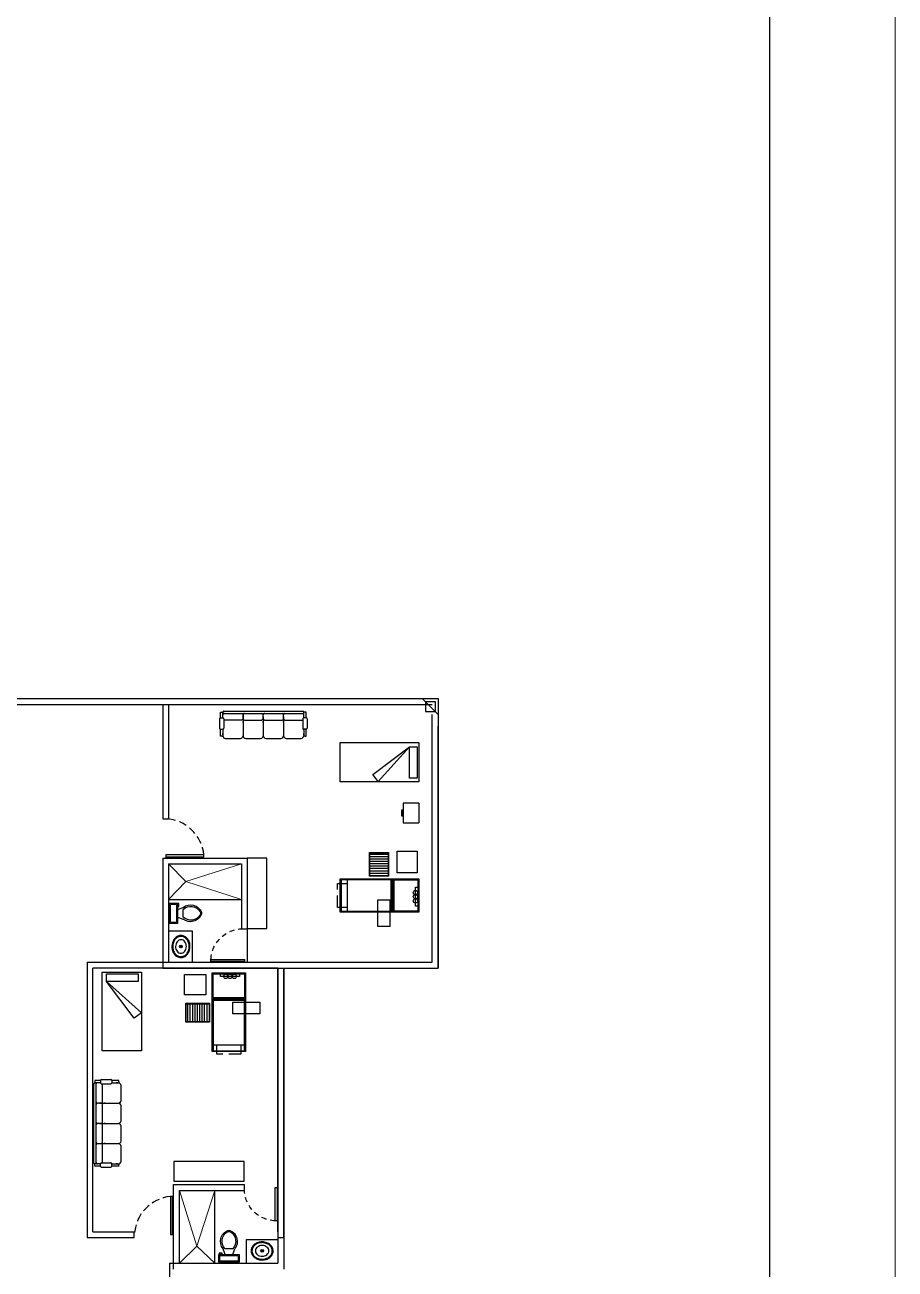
# Model space of a CAD drawing. Header units: millimetres. Extents: x -1615 to -538, y 177 to 397.
# Drawn here: x -1294.24 to -1272.12, y 328.48 to 360.11 of the extents above; entities that cross this region are included whole.
import ezdxf

# ---------------------------------------------------------------- set-up
doc = ezdxf.new("R2010")
doc.units = ezdxf.units.MM
for name, pattern in [('HIDDEN', [0.375, 0.25, -0.125]), ('HIDDEN2', [0.1875, 0.125, -0.0625]), ('OCULTA2', [0.3, 0.2, -0.1])]:
    doc.linetypes.add(name, pattern=pattern)
for name, color, linetype in [('MOB', 7, 'Continuous'), ('MUEB', 251, 'Continuous'), ('MUEBLES', 9, 'Continuous'), ('MUROS', 1, 'Continuous'), ('VENT', 4, 'Continuous'), ('VENTANAS', 4, 'Continuous')]:
    doc.layers.add(name, color=color, linetype=linetype)
doc.layers.add('muros bajos', color=252, linetype='Continuous', lineweight=20)
doc.layers.add('venpu', color=7, linetype='Continuous', lineweight=15)

# ---------------------------------------------------------------- blocks, each defined once
blk = doc.blocks.new('SILLON4')
at = {"layer": 'MOB'}
for p, q in [((0.609, 1.016), (0.262, 0.867)), ((0.719, 0.998), (0.696, 0.988)), ((0.706, 0.964), (0.699, 0.98)), ((0.763, 0.83), (0.706, 0.964)), ((0.706, 0.964), (0.72, 0.932)), ((0.763, 0.83), (0.706, 0.964)), ((0.719, 0.998), (0.751, 1.012)), ((0.751, 1.012), (0.818, 0.854)), ((0.136, 0.814), (-0.211, 0.665)), ((0.414, 0.34), (0.226, 0.778)), ((0.436, 0.289), (0.226, 0.777)), ((0.844, 0.576), (0.75, 0.797)), ((0.818, 0.854), (0.763, 0.83)), ((0.947, 0.62), (0.852, 0.84)), ((-0.81, 0.408), (-1.156, 0.26)), ((-0.81, 0.408), (-1.156, 0.26)), ((0.922, 0.396), (-0.922, -0.396)), ((-0.684, 0.29), (-0.72, 0.372)), ((-0.531, -0.066), (-0.696, 0.317)), ((-0.337, 0.611), (-0.684, 0.462)), ((-0.059, 0.137), (-0.247, 0.575)), ((0.898, 0.451), (-0.061, 0.038)), ((0.352, 0.398), (-0.058, 0.222)), ((0.358, 0.471), (0.37, 0.443)), ((0.397, 0.38), (0.436, 0.29)), ((0.825, 0.6), (0.415, 0.424)), ((0.891, 0.446), (0.481, 0.271)), ((0.933, 0.586), (0.878, 0.562)), ((0.878, 0.562), (0.909, 0.492)), ((0.909, 0.491), (0.936, 0.428)), ((0.933, 0.586), (0.991, 0.452)), ((0.991, 0.452), (0.936, 0.428)), ((-1.219, 0.167), (-1.251, 0.154)), ((-1.251, 0.154), (-1.183, -0.004)), ((-1.219, 0.167), (-1.196, 0.177)), ((-1.185, 0.154), (-1.192, 0.169)), ((-1.157, 0.087), (-1.192, 0.169)), ((-1.128, 0.02), (-1.185, 0.154)), ((-1.185, 0.154), (-1.172, 0.121)), ((-1.183, -0.004), (-1.128, 0.02)), ((-1, -0.214), (-1.094, 0.006)), ((-0.041, 0.047), (-0.945, -0.341)), ((-0.588, 0.065), (-0.576, 0.037)), ((-0.121, 0.195), (-0.531, 0.019)), ((-0.115, 0.268), (-0.103, 0.24)), ((-0.076, 0.177), (-0.037, 0.087)), ((-1.102, -0.258), (-1.197, -0.038)), ((-1.068, -0.272), (-1.013, -0.248)), ((-1.068, -0.272), (-1.011, -0.406)), ((-0.594, -0.008), (-1.013, -0.188)), ((-1.013, -0.248), (-0.955, -0.383)), ((-1.012, -0.251), (-0.979, -0.328)), ((-0.549, -0.026), (-0.51, -0.116)), ((-0.464, -0.135), (-0.534, -0.165)), ((-1.011, -0.406), (-0.956, -0.382)), ((-0.956, -0.382), (-0.959, -0.375))]:
    blk.add_line(p, q, dxfattribs=at)
for centre, radius, start, end in [((0.636, 0.953), 0.0686, 23.2236, 113.2236), ((-0.184, 0.602), 0.0686, 113.2236, 203.2236), ((0.163, 0.751), 0.0686, 23.2236, 113.2236), ((0.163, 0.751), 0.0686, 23.2236, 113.2236), ((0.289, 0.804), 0.0686, 113.2236, 203.2236), ((0.773, 0.807), 0.0257, 113.2236, 203.2236), ((0.829, 0.83), 0.0257, 23.2236, 113.2236), ((-0.783, 0.345), 0.0686, 23.2236, 113.2236), ((-0.783, 0.345), 0.0686, 23.2236, 113.2236), ((-0.656, 0.399), 0.0686, 113.2236, 203.2236), ((-0.31, 0.548), 0.0686, 23.2236, 113.2236), ((-0.31, 0.548), 0.0686, 23.2236, 113.2236), ((0.365, 0.366), 0.0343, 23.2236, 113.2236), ((0.429, 0.392), 0.0343, 113.2236, 203.2236), ((0.868, 0.586), 0.0257, 203.2236, 293.2236), ((0.877, 0.478), 0.0343, 293.2236, 23.2236), ((0.908, 0.427), 0.0257, 23.2236, 113.2236), ((0.912, 0.419), 0.0257, 293.2236, 23.2236), ((0.923, 0.61), 0.0257, 293.2236, 23.2236), ((-1.129, 0.197), 0.0686, 113.2236, 203.2236), ((-1.118, -0.004), 0.0257, 23.2236, 113.2236), ((-0.517, -0.012), 0.0343, 113.2236, 203.2236), ((-0.107, 0.163), 0.0343, 23.2236, 113.2236), ((-0.044, 0.19), 0.0343, 113.2236, 203.2236), ((-0.069, 0.073), 0.0343, 293.2236, 23.2236), ((-0.006, 0.1), 0.0343, 203.2236, 293.2236), ((0.404, 0.276), 0.0343, 293.2236, 23.2236), ((0.467, 0.302), 0.0343, 203.2236, 293.2236), ((-1.173, -0.028), 0.0257, 113.2236, 203.2236), ((-1.078, -0.248), 0.0257, 203.2236, 293.2236), ((-1.023, -0.224), 0.0257, 293.2236, 23.2236), ((-0.58, -0.039), 0.0343, 23.2236, 113.2236), ((-0.541, -0.13), 0.0343, 293.2236, 23.2236), ((-0.478, -0.103), 0.0343, 203.2236, 293.2236), ((-0.955, -0.318), 0.0257, 203.2236, 293.2236), ((-0.935, -0.365), 0.0257, 113.2236, 203.2236), ((-0.932, -0.372), 0.0257, 203.2236, 293.2236)]:
    blk.add_arc(centre, radius, start, end, dxfattribs=at)
blk = doc.blocks.new('A$C63B07002')
at = {"layer": 'MOB', "xscale": -1, "rotation": 51.18713273036943}
blk.add_blockref('SILLON4', (1.259, 0.489), dxfattribs=at)
blk = doc.blocks.new('Sink - Oval top')
for p, q in [((-1, 0), (1, 0)), ((0, 1), (0, -1))]:
    blk.add_line(p, q)
at = {"linetype": 'Continuous'}
for points in [[(-12.2, 0.4, 0.117634), (-11.5, -3.4, 0.104469), (-8.9, -6.8, 0.090016), (-5.1, -9.1, 0.08192), (-0.3, -10, 0.08192), (4.5, -9.4, 0.090016), (8.4, -7.4, 0.104469), (11.2, -4.1, 0.117634), (12.2, -0.4, 0.117634), (11.5, 3.4, 0.104469), (8.9, 6.8, 0.090016), (5.1, 9.1, 0.08192), (0.3, 10, 0.08192), (-4.5, 9.4, 0.090016), (-8.4, 7.4, 0.104469), (-11.2, 4.1, 0.117634)], [(-11.3, 0.2, 0.118622), (-10.5, -3.3, 0.104678), (-8.1, -6.4, 0.089562), (-4.5, -8.4, 0.081185), (-0.1, -9.2, 0.081185), (4.3, -8.5, 0.089562), (7.9, -6.6, 0.104678), (10.4, -3.5, 0.118622), (11.3, -0.2, 0.118622), (10.5, 3.3, 0.104678), (8.1, 6.4, 0.089562), (4.5, 8.4, 0.081185), (0.1, 9.2, 0.081185), (-4.3, 8.5, 0.089562), (-7.9, 6.6, 0.104678), (-10.4, 3.5, 0.118622)], [(-7.4, 0.1, 0.118283), (-6.9, -2.2, 0.104607), (-5.3, -4.2, 0.089718), (-3, -5.5, 0.081436), (-0.1, -6, 0.081436), (2.8, -5.6, 0.089718), (5.2, -4.3, 0.104607), (6.9, -2.3, 0.118283), (7.4, -0.1, 0.118283), (6.9, 2.2, 0.104607), (5.3, 4.2, 0.089718), (3, 5.5, 0.081436), (0.1, 6, 0.081436), (-2.8, 5.6, 0.089718), (-5.2, 4.3, 0.104607), (-6.9, 2.3, 0.118283)]]:
    blk.add_lwpolyline(points, format="xyb", close=True, dxfattribs=at)
for radius in [1.5, 1]:
    blk.add_circle((0, 0), radius)
blk = doc.blocks.new('Toilet - top')
for p, q in [((-10, -8.5), (-8, -8.5)), ((-10, -9.5), (-10, -8.5)), ((-7, -9.5), (-10, -9.5)), ((-8, -8.5), (-8, -8)), ((-7, -8), (-7, -9.5)), ((-4, -8), (-6, -14)), ((4, -8), (6, -14)), ((9.5, -6), (9.5, -2)), ((4, -14), (-4, -14))]:
    blk.add_line(p, q)
blk.add_lwpolyline([(10.5, -8), (10.5, 0), (-10.5, 0), (-10.5, -8)], close=True)
for points in [[(-9.5, -2), (-9.5, -6)], [(8.5, -1), (-8.5, -1)], [(-8.5, -7), (8.5, -7)]]:
    blk.add_lwpolyline(points)
for centre, radius, start, end in [((-8.6, -1.9), 0.884, 81.8699, 188.1301), ((-8.6, -6.1), 0.884, 171.8699, 278.1301), ((8.6, -1.9), 0.884, 351.8699, 98.1301), ((8.6, -6.1), 0.884, 261.8699, 8.1301), ((3.5, -21.6), 12.2, 141.4691, 247.9714), ((4.2, -21.8), 11.3, 136.3677, 238.9468), ((-3.5, -21.6), 12.2, 292.0284, 38.5307), ((-4.2, -21.8), 11.3, 301.053, 43.6321), ((0, -27.9), 4, 245.7318, 294.2682), ((0, -29), 4, 254.8605, 285.1395)]:
    blk.add_arc(centre, radius, start, end)
blk = doc.blocks.new('A$C3FDD2C79')
at = {"layer": 'VENT'}
blk.add_line((0, 0.02), (0, 0), dxfattribs=at)
blk.add_lwpolyline([(0, 0.02), (0.85, 0.02), (0.85, 0.07), (0, 0.07)], close=True, dxfattribs=at)
at = {"layer": 'VENT', "linetype": 'HIDDEN2'}
blk.add_arc((0.035, 0.036), 0.815, 2.3785, 92.4407, dxfattribs=at)
blk = doc.blocks.new('MESEXP')
for p, q in [((-0.825, -0.35), (-0.825, 0.35)), ((-0.825, 0.35), (0.825, 0.35)), ((-0.679, 0.35), (-0.679, -0.35)), ((0.825, 0.35), (0.825, -0.35)), ((0.825, -0.35), (-0.825, -0.35))]:
    blk.add_line(p, q)
for points in [[(-0.805, -0.33), (0.245, -0.33), (0.245, 0.33), (-0.805, 0.33)], [(0.305, -0.33), (0.305, 0.33), (0.805, 0.33), (0.805, -0.33)], [(0.754, 0.174), (0.822, 0.174), (0.822, -0.224), (0.754, -0.224)]]:
    blk.add_lwpolyline(points, close=True)
blk.add_lwpolyline([(0.285, -0.35), (0.265, -0.35), (0.265, 0.35), (0.285, 0.35), (0.285, -0.35)])
at = {"linetype": 'HIDDEN'}
blk.add_lwpolyline([(-0.679, -0.25), (-0.879, -0.25), (-0.879, 0.25), (-0.679, 0.25)], dxfattribs=at)
for centre in [(0.754, 0.063), (0.754, -0.025), (0.754, -0.113)]:
    blk.add_circle(centre, 0.046)
blk = doc.blocks.new('3520105')
at = {"layer": 'MOB'}
for p, q in [((-0.195, -0.262), (-0.195, 0.238)), ((-0.195, 0.238), (0.205, 0.238)), ((-0.185, -0.002), (-0.185, 0.228)), ((-0.185, 0.228), (0.195, 0.228)), ((0.195, 0.198), (-0.185, 0.198)), ((0.195, 0.148), (-0.185, 0.148)), ((0.195, 0.098), (-0.185, 0.098)), ((0.195, 0.048), (-0.185, 0.048)), ((0.195, 0.228), (0.195, -0.002)), ((0.205, 0.238), (0.205, -0.262)), ((0.195, -0.002), (-0.185, -0.002)), ((-0.185, -0.252), (-0.185, -0.022)), ((0.195, -0.052), (-0.185, -0.052)), ((0.195, -0.102), (-0.185, -0.102)), ((0.195, -0.152), (-0.185, -0.152)), ((0.195, -0.202), (-0.185, -0.202)), ((0.195, -0.252), (-0.185, -0.252)), ((0.195, -0.022), (0.195, -0.252)), ((0.205, -0.002), (0.205, -0.002)), ((0.205, -0.022), (0.205, -0.022)), ((0.205, -0.262), (-0.195, -0.262))]:
    blk.add_line(p, q, dxfattribs=at)
blk = doc.blocks.new('A$C31F15ED4')
at = {"layer": 'VENT'}
blk.add_line((0, 0.03), (0, 0), dxfattribs=at)
blk.add_lwpolyline([(0, 0.03), (0.97, 0.03), (0.97, 0.08), (0, 0.08)], close=True, dxfattribs=at)
at = {"layer": 'VENT', "linetype": 'OCULTA2'}
blk.add_arc((-0.051, -0.025), 1.026, 5.8587, 87.1721, dxfattribs=at)

msp = doc.modelspace()

# ---------------------------------------------------------------- linework, layer by layer
msp.add_line((-1288.586, 337.135), (-1288.586, 336.285))
at = {"color": 3, "lineweight": 30}
msp.add_lwpolyline([(-1413.735, 180.593), (-1413.735, 394.012), (-1413.735, 394.012), (-1275.315, 394.012), (-1275.315, 394.012), (-1275.315, 180.593)], close=True, dxfattribs=at)
at = {"layer": 'MOB'}
for points in [[(-1288.586, 337.143), (-1288.086, 337.143), (-1288.086, 338.933), (-1288.586, 338.933)], [(-1288.665, 330.718), (-1288.665, 331.218), (-1290.455, 331.218), (-1290.455, 330.718)]]:
    msp.add_lwpolyline(points, close=True, dxfattribs=at)
at = {"layer": 'MUEB'}
for p, q in [((-1286.227, 341.874), (-1284.227, 341.874)), ((-1286.227, 340.874), (-1286.227, 341.874)), ((-1284.227, 341.874), (-1284.227, 340.874)), ((-1285.395, 341.056), (-1284.46, 341.759)), ((-1284.465, 341.758), (-1285.256, 340.876)), ((-1284.466, 341.76), (-1284.266, 341.76)), ((-1284.466, 340.96), (-1284.466, 341.76)), ((-1284.266, 341.76), (-1284.266, 340.96)), ((-1285.256, 340.876), (-1285.395, 341.056)), ((-1284.266, 340.96), (-1284.466, 340.96)), ((-1284.227, 340.874), (-1286.227, 340.874)), ((-1284.227, 340.33), (-1284.627, 340.33)), ((-1284.227, 340.33), (-1284.627, 340.33)), ((-1284.627, 340.33), (-1284.627, 340.15)), ((-1284.627, 340.33), (-1284.627, 339.83)), ((-1284.227, 340.33), (-1284.227, 339.83)), ((-1284.667, 340.15), (-1284.667, 340.01)), ((-1284.627, 340.15), (-1284.667, 340.15)), ((-1284.667, 340.01), (-1284.627, 340.01)), ((-1284.647, 340.13), (-1284.627, 340.13)), ((-1284.647, 340.03), (-1284.647, 340.13)), ((-1284.627, 340.03), (-1284.647, 340.03)), ((-1284.627, 340.01), (-1284.627, 340.03)), ((-1284.627, 339.83), (-1284.227, 339.83)), ((-1290.586, 337.085), (-1289.986, 337.085)), ((-1289.986, 337.085), (-1289.986, 336.285)), ((-1292.277, 334.031), (-1292.277, 336.031)), ((-1292.277, 336.031), (-1291.277, 336.031)), ((-1292.163, 335.792), (-1292.163, 335.992)), ((-1292.163, 335.992), (-1291.363, 335.992)), ((-1291.363, 335.992), (-1291.363, 335.792)), ((-1291.277, 336.031), (-1291.277, 334.031)), ((-1291.46, 334.863), (-1292.163, 335.798)), ((-1291.363, 335.792), (-1292.163, 335.792)), ((-1292.162, 335.793), (-1291.28, 335.002)), ((-1291.28, 335.002), (-1291.46, 334.863)), ((-1291.277, 334.031), (-1292.277, 334.031)), ((-1288.611, 329.235), (-1287.811, 329.235)), ((-1288.611, 328.635), (-1288.611, 329.235))]:
    msp.add_line(p, q, dxfattribs=at)
at = {"layer": 'MUEBLES'}
for points in [[(-1284.268, 338.561), (-1284.781, 338.561), (-1284.781, 339.106), (-1284.268, 339.106)], [(-1284.967, 337.189), (-1285.265, 337.189), (-1285.265, 337.873), (-1284.967, 337.873)], [(-1289.638, 335.971), (-1289.638, 335.457), (-1290.184, 335.457), (-1290.184, 335.971)], [(-1288.267, 335.271), (-1288.267, 334.973), (-1288.951, 334.973), (-1288.951, 335.271)]]:
    msp.add_lwpolyline(points, close=True, dxfattribs=at)
at = {"layer": 'MUROS'}
for p, q in [((-1297.511, 342.835), (-1283.886, 342.835)), ((-1297.361, 342.985), (-1283.861, 342.985)), ((-1290.736, 342.835), (-1290.736, 339.933)), ((-1290.586, 342.835), (-1290.586, 339.926)), ((-1284.136, 342.985), (-1283.736, 342.985)), ((-1284.136, 342.983), (-1283.736, 342.585)), ((-1283.736, 342.985), (-1283.736, 339.485)), ((-1283.736, 342.985), (-1283.736, 342.585)), ((-1283.886, 336.285), (-1283.886, 342.585)), ((-1283.736, 342.585), (-1283.736, 336.135)), ((-1283.736, 336.135), (-1283.736, 342.285)), ((-1283.886, 336.285), (-1283.886, 340.985)), ((-1283.736, 336.135), (-1283.736, 341.135)), ((-1290.736, 339.933), (-1290.586, 339.933)), ((-1290.736, 338.933), (-1290.736, 336.135)), ((-1290.736, 338.933), (-1288.586, 338.933)), ((-1290.586, 338.783), (-1290.586, 336.285)), ((-1290.586, 338.783), (-1290.586, 336.285)), ((-1290.586, 338.783), (-1288.736, 338.783)), ((-1288.736, 338.783), (-1288.736, 337.135)), ((-1288.586, 338.933), (-1288.586, 337.135)), ((-1290.586, 337.883), (-1288.736, 337.883)), ((-1288.736, 337.135), (-1288.586, 337.135)), ((-1292.661, 336.285), (-1284.036, 336.285)), ((-1292.661, 336.285), (-1292.661, 329.285)), ((-1290.736, 336.285), (-1290.736, 336.135)), ((-1290.586, 336.285), (-1283.886, 336.285)), ((-1283.736, 336.285), (-1283.736, 336.135)), ((-1292.511, 329.435), (-1292.511, 336.135)), ((-1287.811, 336.135), (-1292.511, 336.135)), ((-1290.736, 336.135), (-1283.736, 336.135)), ((-1287.811, 336.135), (-1287.811, 328.635)), ((-1287.811, 329.435), (-1287.811, 336.135)), ((-1287.661, 336.135), (-1283.736, 336.135)), ((-1287.661, 336.135), (-1287.661, 328.485)), ((-1287.661, 329.285), (-1287.661, 336.135)), ((-1290.459, 328.485), (-1290.459, 330.635)), ((-1290.459, 330.635), (-1288.661, 330.635)), ((-1290.309, 330.485), (-1288.661, 330.485)), ((-1290.309, 328.635), (-1290.309, 330.485)), ((-1289.409, 328.635), (-1289.409, 330.485)), ((-1288.661, 330.485), (-1288.661, 330.635)), ((-1292.661, 329.285), (-1291.459, 329.285)), ((-1292.511, 329.435), (-1291.452, 329.435)), ((-1291.459, 329.285), (-1291.459, 329.435)), ((-1287.811, 329.285), (-1287.661, 329.285)), ((-1290.561, 328.635), (-1290.561, 327.985)), ((-1290.561, 328.635), (-1287.811, 328.635))]:
    msp.add_line(p, q, dxfattribs=at)
msp.add_lwpolyline([(-1284.054, 342.901), (-1284.054, 342.656), (-1283.807, 342.656), (-1283.807, 342.901)], close=True, dxfattribs=at)
at = {"layer": 'muros bajos', "color": 5}
msp.add_lwpolyline([(-1272.119, 397.208), (-1272.119, 177.397), (-1416.93, 177.397), (-1416.93, 397.208), (-1416.93, 397.208), (-1272.119, 397.208)], close=True, dxfattribs=at)
at = {"layer": 'venpu'}
for p, q in [((-1290.586, 338.783), (-1290.149, 338.34)), ((-1290.149, 338.34), (-1288.736, 338.783)), ((-1290.149, 338.34), (-1290.586, 337.883)), ((-1290.149, 338.34), (-1288.736, 337.883)), ((-1289.866, 329.072), (-1290.309, 330.485)), ((-1289.866, 329.072), (-1289.409, 330.485)), ((-1290.309, 328.635), (-1289.866, 329.072)), ((-1289.866, 329.072), (-1289.409, 328.635))]:
    msp.add_line(p, q, dxfattribs=at)

# ---------------------------------------------------------------- block references
msp.add_blockref('A$C31F15ED4', (-1290.659, 338.933))
at = {"xscale": -1}
msp.add_blockref('A$C3FDD2C79', (-1288.661, 336.285), dxfattribs=at)
at = {"xscale": -1, "rotation": 90}
msp.add_blockref('A$C3FDD2C79', (-1287.811, 330.56), dxfattribs=at)
at = {"rotation": 90}
msp.add_blockref('A$C31F15ED4', (-1290.459, 329.362), dxfattribs=at)
at = {"layer": 'MOB', "yscale": 1.211759999999913, "zscale": 1.21176}
for p, xscale, rotation in [((-1285.244, 338.787), 1.211759999999726, 359.9950976112162), ((-1289.864, 334.994), 1.211759999999953, 89.99509761121621)]:
    msp.add_blockref('3520105', p, dxfattribs=dict(at, xscale=xscale, rotation=rotation))
at = {"layer": 'MOB', "linetype": 'Continuous', "yscale": 1.211759999999913, "zscale": 1.21176}
for p, xscale, rotation in [((-1285.227, 337.979), 1.211759999999726, 359.9950976112162), ((-1289.057, 335.012), 1.211759999999953, 89.99509761121621)]:
    msp.add_blockref('MESEXP', p, dxfattribs=dict(at, xscale=xscale, rotation=rotation))
at = {"layer": 'MUEB'}
for name, p, xscale, yscale, zscale, rotation in [('Toilet - top', (-1290.561, 337.529), -0.02459040943108448, 0.02459040943108448, 0.02459040943121208, 90), ('Sink - Oval top', (-1290.273, 336.684), 0.02288834281034724, 0.02288834281034724, 0.02288834281040316, 90), ('Toilet - top', (-1289.055, 328.659), -0.02459040943131185, 0.02459040943108448, 0.02459040943121208, 180), ('Sink - Oval top', (-1288.21, 328.947), 0.02288834281034724, 0.02288834281034724, 0.02288834281040316, 180)]:
    msp.add_blockref(name, p, dxfattribs=dict(at, xscale=xscale, yscale=yscale, zscale=zscale, rotation=rotation))
at = {"layer": 'VENTANAS', "xscale": -1}
for p, rotation in [((-1289.521, 342.51), 207.9573545321566), ((-1292.332, 330.847), 297.9573545321566)]:
    msp.add_blockref('A$C63B07002', p, dxfattribs=dict(at, rotation=rotation))

doc.saveas('drawing.dxf')
